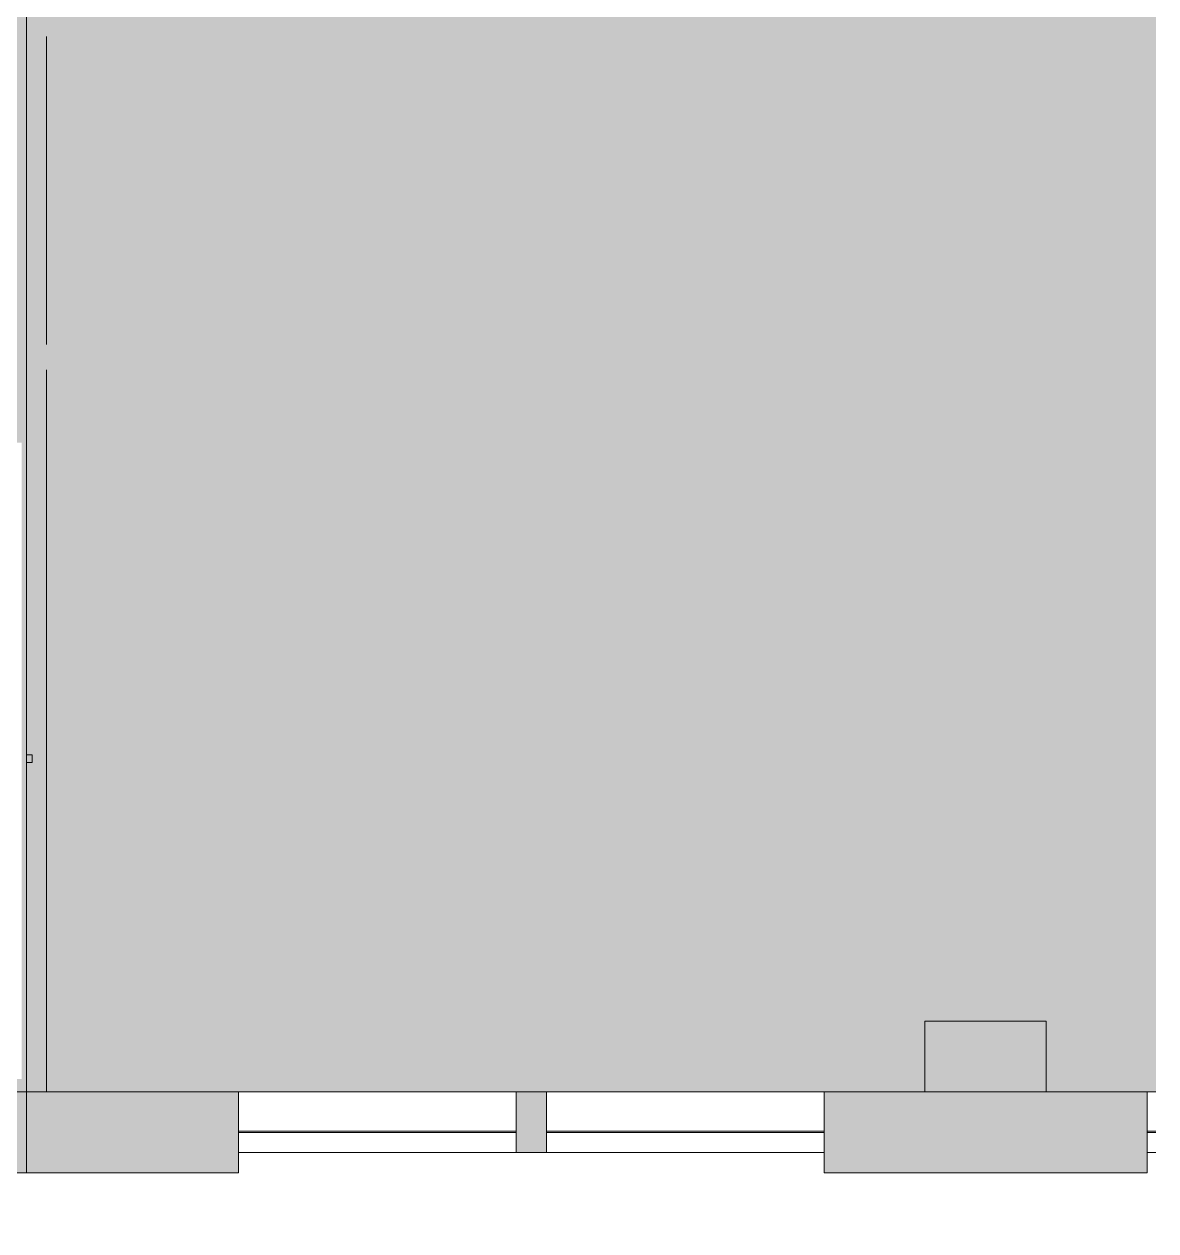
# Model space of a CAD drawing. Header units: inches. Extents: x 0 to 1865, y 0 to 1094.
# Drawn here: x 1640.6 to 1864.7, y 0 to 239 of the extents above; entities that cross this region are included whole.
import ezdxf

# ---------------------------------------------------------------- set-up
doc = ezdxf.new("R2010")
doc.units = ezdxf.units.IN
doc.header["$MEASUREMENT"] = 0
for name, color, linetype, lineweight in [('_DEMISING WALLS', 7, 'Continuous', 9), ('A-DETL', 90, 'Continuous', 9), ('A-DETL-GENF', 92, 'Continuous', 9), ('A-WALL-PATT', 111, 'Continuous', 13), ('E-ELEC-FIXT', 91, 'Continuous', 9), ('I-WALL', 2, 'Continuous', 13), ('S-COLS', 52, 'Continuous', 13), ('Victor Bldg - 5th Floor_LINK_dwg', 8, 'Continuous', 9), ('WINDOWS', 7, 'Continuous', 9), ('WINDOWS SILL', 7, 'Continuous', 9)]:
    doc.layers.add(name, color=color, linetype=linetype, lineweight=lineweight)

# ---------------------------------------------------------------- blocks, each defined once
blk = doc.blocks.new('Victor Bldg - 5th Floor_LINK_dwg-6972324-Level 05 POWER _ SIGNAL')
at = {"layer": '_DEMISING WALLS'}
for p, q in [((1645, 236.5), (1645, 175.5)), ((1645, 170.5), (1645, 27.5))]:
    blk.add_line(p, q, dxfattribs=at)
at = {"layer": 'WINDOWS'}
for p, q in [((1683, 19.75), (1738, 19.75)), ((1683, 19.5), (1738, 19.5)), ((1744, 19.75), (1799, 19.75)), ((1744, 19.5), (1799, 19.5)), ((1863, 19.75), (1864.73, 19.75)), ((1863, 19.5), (1864.73, 19.5))]:
    blk.add_line(p, q, dxfattribs=at)
at = {"layer": 'WINDOWS SILL'}
for p, q in [((1683, 27.5), (1738, 27.5)), ((1744, 27.5), (1799, 27.5)), ((1863, 27.5), (1864.73, 27.5)), ((1683, 15.5), (1738, 15.5)), ((1744, 15.5), (1799, 15.5)), ((1863, 15.5), (1864.73, 15.5))]:
    blk.add_line(p, q, dxfattribs=at)
blk = doc.blocks.new('Concrete-Rectangular-Column - 24_ X 24_-V5-Level 05 POWER _ SIGNAL')
at = {"layer": 'S-COLS', "lineweight": 9}
blk.add_hatch(color=7, dxfattribs=at).paths.add_polyline_path([(-12, -2), (12, -2), (12, 12), (-12, 12)], flags=0)
at = {"layer": 'S-COLS', "color": 8, "lineweight": 20}
for p, q in [((12, 12), (-12, 12)), ((-12, 12), (-12, -2)), ((12, -2), (12, 12))]:
    blk.add_line(p, q, dxfattribs=at)
blk = doc.blocks.new('PS - Power Device _Wall Base_ - Quad - Data Combo-V57-Level 05 POWER _ SIGNAL')
at = {"layer": 'E-ELEC-FIXT'}
for p, q in [((1642.1875, 94.25), (1641.0625, 94.25)), ((1642.1875, 94.25), (1642.1875, 92.75)), ((1641.0625, 92.75), (1642.1875, 92.75))]:
    blk.add_line(p, q, dxfattribs=at)

msp = doc.modelspace()

# ---------------------------------------------------------------- hatches: boundary and pattern name
at = {"layer": 'A-DETL-GENF'}
h = msp.add_hatch(color=254, dxfattribs=at)
h.paths.add_polyline_path([(1799, 27.5), (1819, 27.5), (1819, 41.5), (1843, 41.5), (1843, 27.5), (1864.73, 27.5), (1864.73, 749.5), (1858.12, 749.5), (1858.12, 714.25), (1802, 714.25), (1802, 677.43), (1813, 677.43), (1813, 653.43), (1802, 653.43), (1802, 411.93), (1641.06, 411.93), (1641.06, 27.5), (1744, 27.5)], flags=0)
h.paths.add_polyline_path([(1789, 293.5), (1789, 317.5), (1813, 317.5), (1813, 293.5), (1802, 293.5)], flags=0)
h.paths.add_polyline_path([(1491.69, 813), (1491.69, 1093.82), (1321.5, 1093.82), (1321.5, 1013.5), (1323.88, 1013.5), (1323.89, 1014.25), (1325.38, 1014.25), (1325.38, 1012.63), (1325.88, 1012.63), (1325.88, 1011.13), (1325.38, 1011.13), (1325.38, 1008.5), (1361.63, 1008.5), (1361.63, 1011.13), (1361.13, 1011.13), (1361.13, 1012.63), (1361.63, 1012.63), (1361.63, 1014.25), (1363.13, 1014.25), (1363.13, 1013.5), (1381.5, 1013.5), (1381.5, 1064.75), (1383, 1064.75), (1383, 1064.41), (1391, 1064.41), (1391, 1039), (1407, 1039), (1407, 1034.5), (1464.5, 1034.5), (1464.5, 1037), (1485, 1037), (1485, 1064.41), (1491.5, 1064.41), (1491.5, 1001.5), (1485, 1001.5), (1485, 1029), (1464.5, 1029), (1464.5, 1030.5), (1407, 1030.5), (1407, 1027), (1391, 1027), (1391, 930.5), (1485, 930.5), (1485, 959.5), (1491.5, 959.5), (1491.5, 897.5), (1485, 897.5), (1485, 926.5), (1395, 926.5), (1395, 906.5), (1391, 906.5), (1391, 826.5), (1485, 826.5), (1485, 855.5), (1491.5, 855.5), (1491.5, 813)], flags=0)
h.paths.add_polyline_path([(1488.5, 813), (1488.5, 814.5), (1488.25, 814.5), (1488.25, 813)], flags=0)
h.paths.add_polyline_path([(1286.63, 813), (1286.63, 814.63), (1286.13, 814.63), (1286.13, 816.13), (1286.63, 816.13), (1286.63, 817.75), (1288.13, 817.75), (1288.13, 817), (1290.75, 817), (1290.75, 856.63), (1295.88, 856.63), (1295.88, 865.13), (1290.75, 865.13), (1290.75, 912.38), (1294.25, 912.38), (1294.25, 868.63), (1318, 868.63), (1318, 912.38), (1315.44, 912.38), (1315.44, 912.5), (993.06, 912.5), (993.06, 951.5), (990.43, 951.5), (990.43, 950.75), (988.93, 950.75), (988.93, 955.13), (988.43, 955.13), (988.43, 956.63), (988.93, 956.63), (988.93, 958.25), (990.43, 958.25), (990.43, 957.5), (993.06, 957.5), (993.06, 1017.06), (1016.5, 1017.06), (1016.5, 1037.5), (1036, 1037.5), (1036, 1093.82), (867.44, 1093.82), (867.44, 957.5), (951.18, 957.5), (951.18, 958.25), (952.68, 958.25), (952.68, 956.63), (953.18, 956.63), (953.18, 955.13), (952.68, 955.13), (952.68, 950.75), (951.18, 950.75), (951.18, 951.5), (833.56, 951.5), (833.56, 907.5), (848.81, 907.5), (848.81, 908.25), (850.31, 908.25), (850.31, 906.37), (850.81, 906.37), (850.81, 904.87), (850.31, 904.87), (850.31, 904), (886.56, 904), (886.56, 904.87), (886.06, 904.87), (886.06, 906.37), (886.56, 906.37), (886.56, 908.25), (888.06, 908.25), (888.06, 907.5), (902.81, 907.5), (902.81, 951.31), (907.31, 951.31), (907.31, 817.56), (1002.88, 817.56), (1002.88, 818.31), (1004.38, 818.31), (1004.38, 815.44), (1004.88, 815.44), (1004.88, 813.94), (1004.38, 813.94), (1004.38, 813), (1040.63, 813), (1040.63, 813.94), (1040.13, 813.94), (1040.13, 815.44), (1040.63, 815.44), (1040.63, 818.31), (1042.13, 818.27), (1042.13, 817.56), (1052, 817.56), (1052, 813.06), (1042.13, 813.06), (1042.13, 813), (1052.5, 813), (1052.5, 912.38), (1058.5, 912.38), (1058.5, 817), (1248.88, 817), (1248.88, 817.75), (1250.38, 817.75), (1250.38, 816.13), (1250.88, 816.13), (1250.88, 814.63), (1250.38, 814.63), (1250.38, 813), (1286.5, 813)], flags=0)
h.paths.add_polyline_path([(903.81, 813), (1002.88, 813), (1002.88, 813.06), (902.81, 813.06), (902.81, 813), (903.19, 813)], flags=0)
h.paths.add_polyline_path([(1633.75, 813.25), (1633.75, 814.5), (1633.5, 814.5), (1633.5, 813.25)], flags=0)
h.paths.add_polyline_path([(1295.88, 817), (1295.88, 853.13), (1294.25, 853.13), (1294.25, 817)], flags=0)
h.paths.add_polyline_path([(1299.38, 817), (1321.5, 817), (1321.5, 865.13), (1299.38, 865.13), (1299.38, 817.81)], flags=0)
h.paths.add_polyline_path([(1747.66, 817.75), (1864.73, 817.75), (1864.73, 994.5), (1841.99, 994.5), (1841.99, 1002.5), (1843.49, 1002.5), (1843.49, 1093.82), (1737.13, 1093.82), (1737.13, 932.5), (1737.25, 932.5), (1737.25, 924.5), (1737.13, 924.5), (1737.13, 826.5), (1737.06, 826.5), (1737.06, 817.75)], flags=0)
h.paths.add_polyline_path([(1710.5, 817.75), (1710.5, 826.5), (1730.63, 826.5), (1730.63, 924.5), (1710.5, 924.5), (1710.5, 926.5), (1657.5, 926.5), (1657.5, 924.5), (1637, 924.5), (1637, 897.5), (1630.5, 897.5), (1630.5, 855.5), (1637, 855.5), (1637, 826.5), (1657.5, 826.5), (1657.5, 817.75)], flags=0)
h.paths.add_polyline_path([(1321.5, 912.38), (1321.5, 927.56), (1321.44, 927.56), (1321.44, 912.38)], flags=0)
h.paths.add_polyline_path([(996.56, 916), (1023.22, 916), (1023.22, 936.5), (1026.38, 936.5), (1026.38, 1013.5), (1016.5, 1013.5), (1016.5, 1013.56), (996.56, 1013.56), (996.56, 924.5)], flags=0)
h.paths.add_polyline_path([(1257.19, 924.5), (1315.44, 924.5), (1315.42, 924.56), (1257.19, 924.56), (1257.19, 956.69), (1213, 956.69), (1213, 924.5), (1257.1, 924.5)], flags=0)
h.paths.add_polyline_path([(1047.22, 924.5), (1208, 924.5), (1208, 932.5), (1047.22, 932.5)], flags=0)
h.paths.add_polyline_path([(1261.19, 927.56), (1318, 927.56), (1318, 927.94), (1317.25, 927.94), (1317.25, 929.44), (1318.88, 929.44), (1318.88, 929.94), (1320.38, 929.94), (1320.38, 929.44), (1321.5, 929.44), (1321.5, 965.69), (1320.38, 965.69), (1320.38, 965.19), (1318.88, 965.19), (1318.88, 965.69), (1317.25, 965.69), (1317.25, 967.19), (1318, 967.19), (1318, 1004.12), (1261, 1004.12), (1261, 1009.12), (1318, 1009.12), (1318, 1066.12), (1042, 1066.12), (1042, 936.5), (1090, 936.5), (1090, 960.5), (1095, 960.5), (1095, 936.5), (1208, 936.5), (1208, 960.69), (1261.19, 960.69), (1261.19, 956.19)], flags=0)
h.paths.add_polyline_path([(1710.5, 930.5), (1710.5, 932.5), (1730.63, 932.5), (1730.63, 1093.82), (1630.5, 1093.82), (1630.5, 1064.5), (1637, 1064.5), (1637, 1001.5), (1630.5, 1001.5), (1630.5, 959.5), (1637, 959.5), (1637, 932.5), (1657.5, 932.5), (1657.5, 930.5), (1698.98, 930.5)], flags=0)
h.paths.add_polyline_path([(1038.5, 936.5), (1038.5, 1013.5), (1029.88, 1013.5), (1029.88, 936.5), (1033.03, 936.5)], flags=0)
h.paths.add_polyline_path([(838, 957.5), (861.94, 957.5), (861.94, 1093.82), (838, 1093.82), (838, 1037.5), (853, 1037.5), (853, 1013.5), (838, 1013.5)], flags=0)
h.paths.add_polyline_path([(1864.73, 1002.5), (1864.73, 1045.5), (1847.99, 1045.5), (1847.99, 1002.5)], flags=0)
h.paths.add_polyline_path([(517.14, 1017), (765, 1017), (765, 1093.82), (30, 1093.82), (30, 1064.5), (34.13, 1064.5), (34.13, 1017), (493.14, 1017), (493.14, 1037.5), (517.14, 1037.5), (517.14, 1025.01)], flags=0)
h.paths.add_polyline_path([(1848.67, 1052), (1864.73, 1052), (1864.73, 1093.82), (1847.99, 1093.82), (1847.99, 1052)], flags=0)
h.paths.add_polyline_path([(1042.84, 1070.12), (1318, 1070.12), (1318, 1080.12), (1042, 1080.12), (1042, 1070.12)], flags=0)
h.paths.add_polyline_path([(1318, 1084.12), (1318, 1093.82), (1042, 1093.82), (1042, 1084.12), (1279.39, 1084.12)], flags=0)
h = msp.add_hatch(color=7, dxfattribs=at)
h.paths.add_polyline_path([(483, 0), (512.25, 0), (512.25, 23.13), (510.25, 23.13), (510.25, 26.13), (479.25, 26.13), (479.25, 23.13), (411, 23.13), (411, 4), (418, 4), (418, 0), (482.5, 0)], flags=0)
h.paths.add_polyline_path([(650.5, 0), (650.5, 23.13), (648.25, 23.13), (648.25, 33.13), (614, 33.13), (614, 23.13), (596.25, 23.13), (596.25, 0), (649.88, 0)], flags=0)
h.paths.add_polyline_path([(280, 0), (338, 0), (338, 4), (349.13, 4), (349.13, 23.13), (273, 23.13), (273, 4), (280, 4)], flags=0)
h.paths.add_polyline_path([(200, 0), (200, 4), (211.13, 4), (211.13, 23.13), (135, 23.13), (135, 4), (142, 4), (142, 0)], flags=0)
h.paths.add_polyline_path([(782.5, 0), (788.75, 0), (788.75, 23.13), (780.88, 23.13), (780.88, 56), (751.25, 56), (751.25, 23.13), (734.5, 23.13), (734.5, 0), (780.88, 0)], flags=0)
h.paths.add_polyline_path([(915.75, 0), (927.06, 0), (927.06, 22.84), (913.5, 22.84), (913.5, 33.13), (884.25, 33.13), (884.25, 23.13), (874.75, 23.13), (874.75, 19), (872.75, 19), (872.75, 0), (915.13, 0)], flags=0)
h.paths.add_polyline_path([(62, 0), (62, 4), (69, 4), (69, 23.13), (22.13, 23.13), (22.13, 74.5), (4, 74.5), (4, 66), (0, 66), (0, 0), (22.13, 0)], flags=0)
h.paths.add_polyline_path([(1049, 0), (1049, 14.5), (1079, 14.5), (1079, 11.5), (1143, 11.5), (1143, 27.5), (1093, 27.5), (1093, 32.59), (1032.06, 32.59), (1032.06, 41.59), (1011.06, 41.59), (1011.06, 0), (1045.26, 0)], flags=0)
h.paths.add_polyline_path([(1320.07, 11.5), (1323.07, 11.5), (1323.07, 27.5), (1259, 27.5), (1259, 11.5), (1319.45, 11.5)], flags=0)
h.paths.add_polyline_path([(1446.81, 11.5), (1503, 11.5), (1503, 27.5), (1439, 27.5), (1439, 11.5), (1442.63, 11.5)], flags=0)
h.paths.add_polyline_path([(1843, 11.5), (1863, 11.5), (1863, 27.5), (1799, 27.5), (1799, 11.5), (1819, 11.5)], flags=0)
h.paths.add_polyline_path([(1641.06, 11.5), (1683, 11.5), (1683, 27.5), (1619, 27.5), (1619, 11.5), (1636.06, 11.5)], flags=0)
h.paths.add_polyline_path([(1738, 15.5), (1744, 15.5), (1744, 27.5), (1738, 27.5)], flags=0)
h.paths.add_polyline_path([(1199.75, 15.5), (1204, 15.5), (1204, 27.5), (1198, 27.5), (1198, 15.5), (1199.13, 15.5)], flags=0)
h.paths.add_polyline_path([(1378, 15.5), (1384, 15.5), (1384, 27.5), (1378, 27.5)], flags=0)
h.paths.add_polyline_path([(1564, 15.5), (1564, 27.5), (1558, 27.5), (1558, 15.5)], flags=0)
h.paths.add_polyline_path([(4, 123.5), (22.13, 123.5), (22.13, 170.38), (34.13, 170.38), (34.13, 224.5), (12, 224.5), (12, 212.5), (0, 212.5), (0, 132), (4, 132), (4, 130.4)], flags=0)
h.paths.add_polyline_path([(12, 310.5), (34.13, 310.5), (34.13, 392.5), (12, 392.5), (12, 380.5), (3.5, 380.5), (3.5, 322.5), (12, 322.5)], flags=0)
h.paths.add_polyline_path([(12, 478.5), (34.13, 478.5), (34.13, 560.5), (12, 560.5), (12, 548.5), (3.5, 548.5), (3.5, 490.5), (12, 490.5)], flags=0)
h.paths.add_polyline_path([(34.13, 646.5), (34.13, 728.5), (12, 728.5), (12, 716.5), (3.5, 716.5), (3.5, 658.5), (12, 658.5), (12, 646.5)], flags=0)
h.paths.add_polyline_path([(34.13, 814.5), (34.13, 896.5), (12, 896.5), (12, 884.5), (3.5, 884.5), (3.5, 826.5), (12, 826.5), (12, 814.5)], flags=0)
h.paths.add_polyline_path([(12, 982.5), (34.13, 982.5), (34.13, 1064.5), (12, 1064.5), (12, 1052.5), (3.5, 1052.5), (3.5, 994.5), (12, 994.5), (12, 990.6)], flags=0)
at = {"layer": 'A-WALL-PATT', "lineweight": 9}
msp.add_hatch(color=7, dxfattribs=at).paths.add_polyline_path([(1636.06, 27.5), (1641.06, 27.5), (1641.06, 411.93), (1636.06, 411.93), (1636.06, 156.06), (1640.06, 156.06), (1640.06, 30.06), (1636.06, 30.06)], flags=0)

# ---------------------------------------------------------------- linework, layer by layer
at = {"layer": 'A-DETL'}
for p, q in [((1641.06, 411.93), (1641.06, 11.5)), ((1819, 27.5), (1819, 41.5)), ((1819, 41.5), (1843, 41.5)), ((1843, 41.5), (1843, 27.5)), ((1683, 27.5), (1619, 27.5)), ((1683, 11.5), (1683, 27.5)), ((1683, 11.5), (1683, 27.5)), ((1683, 27.5), (1799, 27.5)), ((1744, 27.5), (1738, 27.5)), ((1738, 27.5), (1738, 15.5)), ((1744, 15.5), (1744, 27.5)), ((1863, 27.5), (1799, 27.5)), ((1799, 27.5), (1799, 11.5)), ((1799, 27.5), (1819, 27.5)), ((1843, 27.5), (1864.73, 27.5)), ((1863, 11.5), (1863, 27.5)), ((1738, 15.5), (1744, 15.5)), ((1619, 11.5), (1683, 11.5)), ((1641.06, 11.5), (1683, 11.5)), ((1799, 11.5), (1863, 11.5))]:
    msp.add_line(p, q, dxfattribs=at)
at = {"layer": 'I-WALL', "color": 8, "lineweight": 20}
msp.add_line((1641.06, 27.5), (1641.06, 411.93), dxfattribs=at)

# ---------------------------------------------------------------- block references
at = {"layer": 'E-ELEC-FIXT'}
msp.add_blockref('PS - Power Device _Wall Base_ - Quad - Data Combo-V57-Level 05 POWER _ SIGNAL', (0, 0), dxfattribs=at)
at = {"layer": 'S-COLS', "lineweight": 9}
msp.add_blockref('Concrete-Rectangular-Column - 24_ X 24_-V5-Level 05 POWER _ SIGNAL', (1831, 29.5), dxfattribs=at)
at = {"layer": 'Victor Bldg - 5th Floor_LINK_dwg', "color": 7}
msp.add_blockref('Victor Bldg - 5th Floor_LINK_dwg-6972324-Level 05 POWER _ SIGNAL', (0, 0), dxfattribs=at)

doc.saveas('drawing.dxf')
